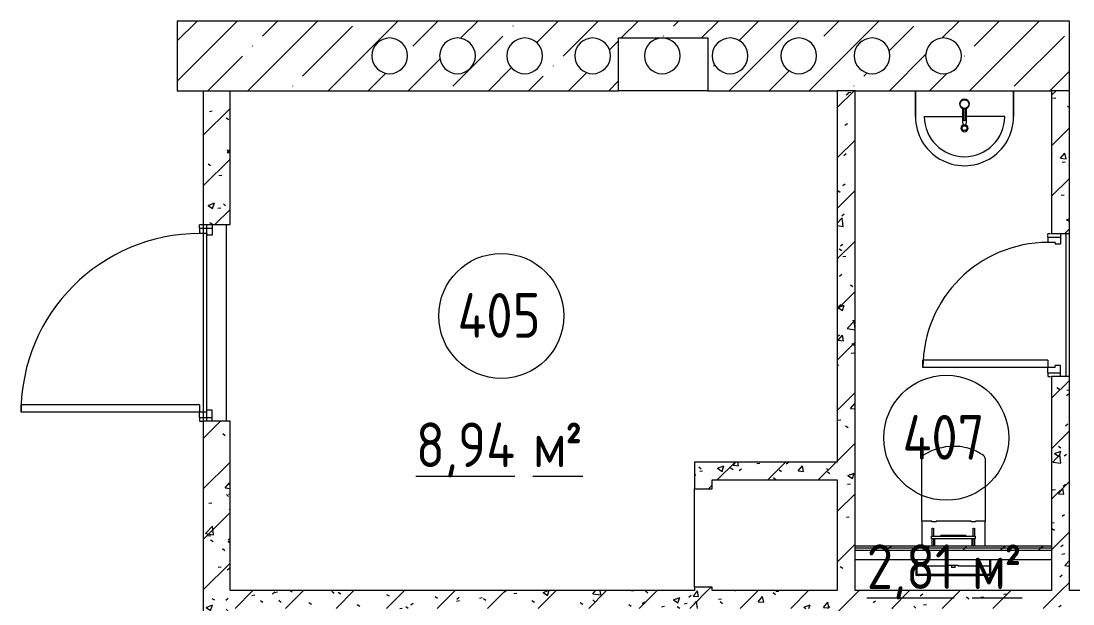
# Model space of a CAD drawing. Header units: millimetres. Extents: x -515342 to 330399, y -224905 to 507333.
# Drawn here: x -369527 to -363637, y 379165 to 382429 of the extents above; entities that cross this region are included whole.
import ezdxf

# ---------------------------------------------------------------- set-up
doc = ezdxf.new("R2010")
doc.units = ezdxf.units.MM
doc.linetypes.add('ASVP_Невидимые', pattern=[5, 3, -2])
for name, color, linetype, lineweight in [('Двери', 7, 'Continuous', 0), ('Марки помещений', 7, 'Continuous', 0), ('Обобщенные модели', 7, 'Continuous', 0), ('Перекрытие', 7, 'Continuous', 0), ('Сантехника', 7, 'Continuous', 0), ('Стены внутренние', 7, 'Continuous', 0), ('Стены несущие', 7, 'Continuous', 0), ('Стены отделка', 7, 'Continuous', 0), ('Стены перегородки', 7, 'Continuous', 0), ('Стены штриховка', 7, 'Continuous', 0)]:
    doc.layers.add(name, color=color, linetype=linetype, lineweight=lineweight)
doc.styles.add('GOST Common_1', font='', dxfattribs={"width": 0.9, "height": 250})
doc.styles.add('GOST Common_2', font='', dxfattribs={"width": 0.9, "height": 250})
doc.styles.get('GOST Common_1').set_extended_font_data('GOST Common')
doc.styles.get('GOST Common_2').set_extended_font_data('GOST Common')
pattern_1 = [(45, (-374461.89, 375834.49), (-141.4214, 141.4214), [])]
pattern_2 = [(50, (-374461.9, 375834.5), (364.368, -31.878), [38.1, -419.1]), (355, (-374461.9, 375834.5), (-70.486, 382.113), [30.48, -335.28]), (100.451, (-374431.53, 375831.83), (293.885, 350.233), [32.38, -356.18]), (46.184, (-374461.9, 375936.1), (542.158, -84.086), [57.15, -628.65]), (96.636, (-374416.7, 375929.1), (474.805, 494.855), [48.57, -534.27]), (351.184, (-374461.9, 375936.1), (474.81, 494.85), [45.72, -502.92]), (21, (-374411.1, 375910.7), (303.2285, -204.5305), [38.1, -419.1]), (326, (-374411.1, 375910.7), (123.604, 368.376), [30.48, -335.28]), (71.451, (-374385.82, 375893.64), (426.834, 163.843), [32.38, -356.18]), (37.5, (-374461.89, 375834.49), (6.1766, 169.1102), [16.764, -314.452, 16.764, -323.596, -336.55]), (37.5, (-374461.89, 375834.49), (6.1766, 169.1102), [-671.576, 16.764, -319.786]), (7.5, (-374461.89, 375834.49), (133.6389, 200.3615), [16.764, -177.292, 16.764, -306.832, -128.27]), (7.5, (-374461.89, 375834.49), (133.6389, 200.3615), [-517.652, 16.764, -111.506]), (327.5, (-374575.17, 375834.49), (271.1818, -11.4584), [16.764, -110.236, 16.764, -379.476, -525.78]), (327.5, (-374575.17, 375834.49), (271.1818, -11.4584), [-523.24, 16.764, -509.016]), (317.5, (-374625.97, 375834.5), (296.2585, 50.853), [16.764, -148.336, 16.764, -246.38, -373.38]), (317.5, (-374625.97, 375834.5), (296.2585, 50.853), [-428.244, 16.764, -356.616])]
pattern_3 = [(45, (-374461.89, 375834.49), (-106.066, 106.066), [])]

# ---------------------------------------------------------------- blocks, each defined once
blk = doc.blocks.new('Дверь_Деревянная_1 полотно - АР_Дверь_Санузел_700х2000h_полотно__Г_Л-9382755-О_АР_П_4__10_050_План 4 этажа')
at = {"layer": 'Двери', "linetype": 'ASVP_Невидимые', "lineweight": 18}
for p, q in [((-400, 0), (-380, 0)), ((-400, -70), (-400, -50)), ((400, 0), (380, 0)), ((400, -70), (400, -50)), ((-380, -70), (-400, -70)), ((380, -70), (400, -70))]:
    blk.add_line(p, q, dxfattribs=at)
at = {"layer": 'Двери', "lineweight": 18}
for p, q in [((-380, 0), (-340, 0)), ((-380, -70), (-380, 0)), ((-350, -30), (-350, -70)), ((-350, -30), (-340, -30)), ((-340, 0), (-340, -30)), ((340, 0), (340, -30)), ((380, 0), (340, 0)), ((350, -30), (340, -30)), ((350, -30), (350, -70)), ((380, -70), (380, 0)), ((-380, -70), (-350, -70)), ((310, -70), (350, -70)), ((310, -70), (310, -770)), ((380, -70), (350, -70)), ((350, -70), (350, -770)), ((350, -770), (310, -770))]:
    blk.add_line(p, q, dxfattribs=at)
blk.add_arc((350, -70), 700, 180, 270, dxfattribs=at)
blk = doc.blocks.new('Дверь_Деревянная_1 полотно - АР_Дверь_Межкомнатная_1000х2000h_полотно__Г_Л-10560737-О_АР_П_4__10_050_План 4 этажа')
at = {"layer": 'Двери', "linetype": 'ASVP_Невидимые', "lineweight": 18}
for p, q in [((-550, -25), (-530, -25)), ((550, -25), (530, -25)), ((-550, -95), (-550, -75)), ((-530, -95), (-550, -95)), ((530, -95), (550, -95)), ((550, -95), (550, -75))]:
    blk.add_line(p, q, dxfattribs=at)
at = {"layer": 'Двери', "lineweight": 18}
for p, q in [((-530, -25), (-490, -25)), ((-530, -95), (-530, -25)), ((-500, -55), (-500, -95)), ((-500, -55), (-490, -55)), ((-490, -25), (-490, -55)), ((490, -25), (490, -55)), ((530, -25), (490, -25)), ((500, -55), (490, -55)), ((500, -55), (500, -95)), ((530, -95), (530, -25)), ((-530, -95), (-500, -95)), ((460, -95), (500, -95)), ((460, -95), (460, -1095)), ((530, -95), (500, -95)), ((500, -95), (500, -1095)), ((500, -1095), (460, -1095))]:
    blk.add_line(p, q, dxfattribs=at)
blk.add_arc((500, -95), 1000, 180, 270, dxfattribs=at)
blk = doc.blocks.new('2D_Раковина - АР_Сантехнические приборы_Раковина 550х420-8918510-О_АР_П_4__10_050_План 4 этажа')
at = {"layer": 'Сантехника'}
for p, q in [((-119.1, 295.6), (-119.1, 376.9)), ((-115.1, 361), (-115.1, 294.6)), ((-103.1, 361), (-115.1, 361)), ((-103.1, 294.6), (-103.1, 361)), ((-99.1, 376.9), (-99.1, 295.6)), ((-384.1, 340), (-384.1, 195)), ((-384.1, 195), (-384.1, 340)), ((-334.1, 340), (-119.1, 340)), ((115.9, 340), (-99.1, 340)), ((165.9, 195), (165.9, 340)), ((165.9, 340), (165.9, 195))]:
    blk.add_line(p, q, dxfattribs=at)
for centre, radius in [((-109.1, 405), 13.3), ((-109.1, 270), 24.5)]:
    blk.add_circle(centre, radius, dxfattribs=at)
for centre, radius, start, end in [((-109.1, 340), 275, 360, 180), ((-109.1, 340), 275, 360, 180), ((-109.1, 340), 225, 0, 180), ((-109.1, 405), 20, 284.14377, 255.85623), ((-109.1, 376.9), 10, 0, 180), ((-109.1, 270), 27.5, 102.60426, 77.39774), ((-109.1, 270), 25.3, 76.29328, 103.7089)]:
    blk.add_arc(centre, radius, start, end, dxfattribs=at)
blk = doc.blocks.new('ВК_01_Инсталляция с унитазом Geberit - 400_74_Geberit_Duofix_H112_Sigma_12_cm_ready_for_support_handles-V113-О_АР_П_4__10_050_План 4 этажа')
at = {"layer": 'Обобщенные модели'}
for p, q in [((-178.4, -3.7), (-178.4, -136.8)), ((176, -138), (176, -3.9)), ((-180.8, -139.6), (-180.8, -486.2)), ((-178.2, -140.3), (-180.8, -142.9)), ((-175.1, -139.6), (-123.3, -139.6)), ((-123.3, -135.7), (-99.2, -135.7)), ((-123.3, -139.6), (-123.3, -135.7)), ((-99.2, -135.7), (-99.2, -139.7)), ((-99.2, -139.7), (96.6, -139.7)), ((96.6, -139.7), (96.7, -135.7)), ((96.7, -135.7), (120.7, -135.7)), ((120.7, -135.7), (120.7, -139.6)), ((120.7, -139.6), (172.1, -139.6)), ((177.5, -483.4), (177.5, -144.5))]:
    blk.add_line(p, q, dxfattribs=at)
for centre, radius, start, end in [((-173.9, -4.6), 4.61, 99.72927, 169.66375), ((171.3, -4.7), 4.78, 9.34013, 67.55329), ((-174.9, -142.1), 6.37, 123.76358, 156.65347), ((-175.3, -145.6), 6.04, 88.69892, 119.30108), ((172.1, -147.1), 7.56, 47.42674, 90), ((162.6, -144.5), 14.9, 360, 25.62663), ((-153.9, -480.3), 27.5, 192.35623, 214.29105), ((-158.2, -491.4), 18.9, 193.59022, 235.70951), ((-2.4, -262.9), 295.5, 235.70951, 250.29049), ((-4.8, -234.1), 324.1, 270.85458, 301.68151), ((-1.6, -260.9), 299.9, 303.84851, 304.27296), ((157.8, -494.9), 16.7, 304.27296, 5.15223), ((159.4, -483.4), 18.1, 326.25805, 360), ((-2.4, -262.9), 295.5, 250.29049, 261.14542), ((-4.2, -274.7), 283.5, 261.14542, 270.85458)]:
    blk.add_arc(centre, radius, start, end, dxfattribs=at)
at = {"layer": 'Сантехника', "lineweight": 18}
for p, q in [((-208, 165), (-197.5, 165)), ((-208, 75), (-208, 165)), ((-201.8, 112), (-201.8, 159)), ((-201.8, 159), (201.8, 159)), ((-197.5, 165), (-192.5, 165)), ((-191.9, 165), (-194.2, 165)), ((-192.5, 165), (-192.5, 159)), ((-192.5, 165), (-189.2, 165)), ((-189.2, 165), (-149.2, 165)), ((149.2, 165), (-149.2, 165)), ((-10.5, 119.5), (-10.5, 107)), ((-10.5, 119.5), (10.5, 119.5)), ((-10.1, 119.5), (-10.5, 119.5)), ((10.5, 119.5), (10.1, 119.5)), ((10.5, 107), (10.5, 119.5)), ((149.2, 165), (189.2, 165)), ((189.2, 165), (192.5, 165)), ((194.2, 165), (191.9, 165)), ((192.5, 159), (192.5, 165)), ((192.5, 165), (197.5, 165)), ((197.5, 165), (208, 165)), ((201.8, 159), (201.8, 112)), ((208, 165), (208, 75)), ((-201.8, 75), (-201.8, 112)), ((-201.8, 112), (-26.5, 112)), ((-26.5, 107), (-26.5, 112)), ((26.5, 107), (-26.5, 107)), ((26.5, 112), (201.8, 112)), ((26.5, 112), (26.5, 107)), ((201.8, 112), (201.8, 75)), ((-123, -41), (123, -41)), ((-123, -56), (-123, -41)), ((123, -56), (-123, -56)), ((-120, 0), (-120, -41)), ((-120, -56), (-120, -100)), ((-110, -41), (-110, 0)), ((-110, -100), (-110, -56)), ((-106, 0), (-106, -41)), ((-70.3, -58.7), (-70.3, -56)), ((70.2, -56), (70.2, -58.7)), ((106, -41), (106, 0)), ((110, 0), (110, -41)), ((110, -56), (110, -100)), ((120, -41), (120, 0)), ((120, -100), (120, -56)), ((123, -41), (123, -56)), ((-112.5, -100), (-117.5, -100)), ((-70.3, -59), (70.2, -59)), ((117.5, -100), (112.5, -100))]:
    blk.add_line(p, q, dxfattribs=at)
blk = doc.blocks.new('ASVP_Марка_Помещение_ДваЗначения - Номер Площадь-685795-О_АР_П_4__10_050_План 4 этажа')
at = {"layer": 'Марки помещений'}
blk.add_circle((0, 0), 3.5, dxfattribs=at)

msp = doc.modelspace()

# ---------------------------------------------------------------- hatches: boundary and pattern name
at = {"layer": 'Стены внутренние'}
h = msp.add_hatch(dxfattribs=at)
h.set_pattern_fill('FP_1', color=256, style=0, pattern_type=2)
h.set_pattern_definition([(45, (-374461.9, 375834.5), (-224.5064, 224.5064), []), (45, (-374237.38, 375834.5), (-224.506, 224.506), [396.875, -79.375, 3.353, -76.022])])
h.paths.add_polyline_path([(-363756.8897, 382039.4886), (-363656.8897, 382039.4886), (-363656.8897, 382429.4886), (-368651.8897, 382429.4886), (-368651.8897, 382039.4886), (-366181.8897, 382039.4886), (-366181.8897, 382334.4886), (-365681.8897, 382334.4886), (-365681.8897, 382039.4886), (-363808.6341, 382039.4886)])
h.paths.add_polyline_path([(-367065.6566, 382136.0078), (-367100.3862, 382136.0078), (-367133.0214, 382147.886), (-367159.6258, 382170.2098), (-367176.9907, 382200.2865), (-367183.0214, 382234.4886), (-367176.9907, 382268.6906), (-367159.6258, 382298.7673), (-367133.0214, 382321.0911), (-367100.3862, 382332.9693), (-367065.6566, 382332.9693), (-367033.0214, 382321.0911), (-367006.4169, 382298.7673), (-366989.0521, 382268.6906), (-366983.0214, 382234.4886), (-366989.0521, 382200.2865), (-367006.4169, 382170.2098), (-367033.0214, 382147.886)])
h.paths.add_polyline_path([(-364779.2545, 382136.0078), (-364811.8897, 382147.886), (-364838.4942, 382170.2098), (-364855.859, 382200.2865), (-364861.8897, 382234.4886), (-364855.859, 382268.6906), (-364838.4942, 382298.7673), (-364811.8897, 382321.0911), (-364779.2545, 382332.9693), (-364744.5249, 382332.9693), (-364711.8897, 382321.0911), (-364685.2853, 382298.7673), (-364667.9205, 382268.6906), (-364661.8897, 382234.4886), (-364667.9205, 382200.2865), (-364685.2853, 382170.2098), (-364711.8897, 382147.886), (-364744.5249, 382136.0078)])
h.paths.add_polyline_path([(-367480.3862, 382136.0078), (-367513.0214, 382147.886), (-367539.6258, 382170.2098), (-367556.9907, 382200.2865), (-367563.0214, 382234.4886), (-367556.9907, 382268.6906), (-367539.6258, 382298.7673), (-367513.0214, 382321.0911), (-367480.3862, 382332.9693), (-367445.6566, 382332.9693), (-367413.0214, 382321.0911), (-367384.9232, 382296.18), (-367369.0521, 382268.6906), (-367363.0214, 382234.4886), (-367369.0521, 382200.2865), (-367386.4169, 382170.2098), (-367413.0214, 382147.886), (-367445.6566, 382136.0078)])
h.paths.add_polyline_path([(-365189.5009, 382136.0078), (-365222.1361, 382147.886), (-365248.7405, 382170.2098), (-365266.1053, 382200.2865), (-365272.1361, 382234.4886), (-365266.1053, 382268.6906), (-365248.7405, 382298.7673), (-365222.1361, 382321.0911), (-365189.5009, 382332.9693), (-365154.7712, 382332.9693), (-365122.1361, 382321.0911), (-365095.5316, 382298.7673), (-365078.1668, 382268.6906), (-365072.1361, 382234.4886), (-365078.1668, 382200.2865), (-365095.5316, 382170.2098), (-365122.1361, 382147.886), (-365154.7712, 382136.0078)])
h.paths.add_polyline_path([(-366689.0308, 382136.0078), (-366723.7604, 382136.0078), (-366756.3956, 382147.886), (-366783.0001, 382170.2098), (-366800.3649, 382200.2865), (-366806.3956, 382234.4886), (-366800.3649, 382268.6906), (-366783.0001, 382298.7673), (-366756.3956, 382321.0911), (-366723.7604, 382332.9693), (-366689.0308, 382332.9693), (-366656.3956, 382321.0911), (-366629.7912, 382298.7673), (-366612.4263, 382268.6906), (-366606.3956, 382234.4886), (-366612.4263, 382200.2865), (-366629.7912, 382170.2098), (-366656.3956, 382147.886)])
h.paths.add_polyline_path([(-365539.5249, 382136.0078), (-365574.2545, 382136.0078), (-365606.8897, 382147.886), (-365633.4942, 382170.2098), (-365650.859, 382200.2865), (-365656.8897, 382234.4886), (-365650.859, 382268.6906), (-365633.4942, 382298.7673), (-365606.8897, 382321.0911), (-365574.2545, 382332.9693), (-365539.5249, 382332.9693), (-365506.8897, 382321.0911), (-365480.2853, 382298.7673), (-365462.9205, 382268.6906), (-365456.8897, 382234.4886), (-365462.9205, 382200.2865), (-365480.2853, 382170.2098), (-365506.8897, 382147.886)])
h.paths.add_polyline_path([(-364379.2545, 382136.0078), (-364411.8897, 382147.886), (-364438.4942, 382170.2098), (-364455.859, 382200.2865), (-364461.8897, 382234.4886), (-364455.859, 382268.6906), (-364438.4942, 382298.7673), (-364411.8897, 382321.0911), (-364379.2545, 382332.9693), (-364344.5249, 382332.9693), (-364311.8897, 382321.0911), (-364285.2853, 382298.7673), (-364267.9205, 382268.6906), (-364261.8897, 382234.4886), (-364267.9205, 382200.2865), (-364285.2853, 382170.2098), (-364311.8897, 382147.886), (-364344.5249, 382136.0078)])
h.paths.add_polyline_path([(-366309.0308, 382136.0078), (-366343.7604, 382136.0078), (-366376.3956, 382147.886), (-366403.0001, 382170.2098), (-366420.3649, 382200.2865), (-366426.3956, 382234.4886), (-366420.3649, 382268.6906), (-366403.0001, 382298.7673), (-366376.3956, 382321.0911), (-366343.7604, 382332.9693), (-366309.0308, 382332.9693), (-366276.3956, 382321.0911), (-366249.7912, 382298.7673), (-366232.4263, 382268.6906), (-366226.3956, 382234.4886), (-366232.4263, 382200.2865), (-366249.7912, 382170.2098), (-366276.3956, 382147.886)])
h = msp.add_hatch(dxfattribs=at)
h.set_pattern_fill('FP_3', color=256, style=0, pattern_type=2)
h.set_pattern_definition(pattern_1)
h.paths.add_polyline_path([(-368356.8897, 376034.4886), (-368356.8897, 377689.4886), (-368506.8897, 377689.4886), (-368506.8897, 376034.4886)])
h.paths.add_polyline_path([(-368356.8897, 378689.4886), (-368356.8897, 380189.4886), (-368506.8897, 380189.4886), (-368506.8897, 378689.4886)])
h.paths.add_polyline_path([(-368356.8897, 381289.4886), (-368356.8897, 382039.4886), (-368506.8897, 382039.4886), (-368506.8897, 381289.4886)])
h = msp.add_hatch(dxfattribs=at)
h.set_pattern_fill('FP_4', color=256, style=0, pattern_type=2)
h.set_pattern_definition(pattern_2)
h.paths.add_polyline_path([(-368356.8897, 376034.4886), (-368356.8897, 377689.4886), (-368506.8897, 377689.4886), (-368506.8897, 376034.4886)])
h.paths.add_polyline_path([(-368356.8897, 378689.4886), (-368356.8897, 380189.4886), (-368506.8897, 380189.4886), (-368506.8897, 378689.4886)])
h.paths.add_polyline_path([(-368356.8897, 381289.4886), (-368356.8897, 382039.4886), (-368506.8897, 382039.4886), (-368506.8897, 381289.4886)])
h = msp.add_hatch(dxfattribs=at)
h.set_pattern_fill('FP_3', color=256, style=0, pattern_type=2)
h.set_pattern_definition(pattern_1)
h.paths.add_polyline_path([(-364856.8897, 376034.4886), (-364856.8897, 379139.4886), (-364956.8897, 379139.4886), (-364956.8897, 376034.4886)])
h.paths.add_polyline_path([(-364956.8897, 379239.4886), (-364856.8897, 379239.4886), (-364856.8897, 382039.4886), (-364956.8897, 382039.4886), (-364956.8897, 379499.0383)])
h = msp.add_hatch(dxfattribs=at)
h.set_pattern_fill('FP_4', color=256, style=0, pattern_type=2)
h.set_pattern_definition(pattern_2)
h.paths.add_polyline_path([(-364856.8897, 376034.4886), (-364856.8897, 379139.4886), (-364956.8897, 379139.4886), (-364956.8897, 376034.4886)])
h.paths.add_polyline_path([(-364956.8897, 379239.4886), (-364856.8897, 379239.4886), (-364856.8897, 382039.4886), (-364956.8897, 382039.4886), (-364956.8897, 379499.0383)])
h = msp.add_hatch(dxfattribs=at)
h.set_pattern_fill('FP_3', color=256, style=0, pattern_type=2)
h.set_pattern_definition(pattern_1)
h.paths.add_polyline_path([(-363756.8897, 379239.4886), (-363656.8897, 379239.4886), (-363656.8897, 380439.4886), (-363756.8897, 380439.4886), (-363756.8897, 379414.4886)])
h.paths.add_polyline_path([(-363756.8897, 381239.4886), (-363656.8897, 381239.4886), (-363656.8897, 382039.4886), (-363756.8897, 382039.4886), (-363756.8897, 381642.978)])
h = msp.add_hatch(dxfattribs=at)
h.set_pattern_fill('FP_4', color=256, style=0, pattern_type=2)
h.set_pattern_definition(pattern_2)
h.paths.add_polyline_path([(-363756.8897, 379239.4886), (-363656.8897, 379239.4886), (-363656.8897, 380439.4886), (-363756.8897, 380439.4886), (-363756.8897, 379414.4886)])
h.paths.add_polyline_path([(-363756.8897, 381239.4886), (-363656.8897, 381239.4886), (-363656.8897, 382039.4886), (-363756.8897, 382039.4886), (-363756.8897, 381642.978)])
h = msp.add_hatch(dxfattribs=at)
h.set_pattern_fill('FP_3', color=256, style=0, pattern_type=2)
h.set_pattern_definition(pattern_1)
h.paths.add_polyline_path([(-365656.8897, 379239.4886), (-365656.8897, 379259.4886), (-365756.8897, 379259.4886), (-365756.8897, 379239.4886)])
h.paths.add_polyline_path([(-365756.8897, 379809.4886), (-365656.8897, 379809.4886), (-365656.8897, 379959.4886), (-365756.8897, 379959.4886)])
h = msp.add_hatch(dxfattribs=at)
h.set_pattern_fill('FP_4', color=256, style=0, pattern_type=2)
h.set_pattern_definition(pattern_2)
h.paths.add_polyline_path([(-365656.8897, 379239.4886), (-365656.8897, 379259.4886), (-365756.8897, 379259.4886), (-365756.8897, 379239.4886)])
h.paths.add_polyline_path([(-365756.8897, 379809.4886), (-365656.8897, 379809.4886), (-365656.8897, 379959.4886), (-365756.8897, 379959.4886)])
h = msp.add_hatch(dxfattribs=at)
h.set_pattern_fill('FP_3', color=256, style=0, pattern_type=2)
h.set_pattern_definition(pattern_1)
h.paths.add_polyline_path([(-365656.8897, 379859.4886), (-364956.8897, 379859.4886), (-364956.8897, 379959.4886), (-365656.8897, 379959.4886)])
h = msp.add_hatch(dxfattribs=at)
h.set_pattern_fill('FP_4', color=256, style=0, pattern_type=2)
h.set_pattern_definition(pattern_2)
h.paths.add_polyline_path([(-365656.8897, 379859.4886), (-364956.8897, 379859.4886), (-364956.8897, 379959.4886), (-365656.8897, 379959.4886)])
h = msp.add_hatch(dxfattribs=at)
h.set_pattern_fill('FP_6', color=256, style=0, pattern_type=2)
h.set_pattern_definition(pattern_3)
h.paths.add_polyline_path([(-364319.5325, 379476.9886), (-363756.8897, 379476.9886), (-363756.8897, 379489.4886), (-364856.8897, 379489.4886), (-364856.8897, 379476.9886), (-364447.2571, 379476.9886)])
h = msp.add_hatch(dxfattribs=at)
h.set_pattern_fill('FP_6', color=256, style=0, pattern_type=2)
h.set_pattern_definition(pattern_3)
h.paths.add_polyline_path([(-364064.0833, 379464.4886), (-363756.8897, 379464.4886), (-363756.8897, 379476.9886), (-364856.8897, 379476.9886), (-364856.8897, 379464.4886), (-364191.8079, 379464.4886)])
h = msp.add_hatch(dxfattribs=at)
h.set_pattern_fill('FP_3', color=256, style=0, pattern_type=2)
h.set_pattern_definition(pattern_1)
h.paths.add_polyline_path([(-365756.8897, 379139.4886), (-365756.8897, 379239.4886), (-368356.8897, 379239.4886), (-368356.8897, 379139.4886), (-367384.9232, 379139.4886)])
h = msp.add_hatch(dxfattribs=at)
h.set_pattern_fill('FP_4', color=256, style=0, pattern_type=2)
h.set_pattern_definition(pattern_2)
h.paths.add_polyline_path([(-365756.8897, 379139.4886), (-365756.8897, 379239.4886), (-368356.8897, 379239.4886), (-368356.8897, 379139.4886), (-367384.9232, 379139.4886)])
h = msp.add_hatch(dxfattribs=at)
h.set_pattern_fill('FP_3', color=256, style=0, pattern_type=2)
h.set_pattern_definition(pattern_1)
h.paths.add_polyline_path([(-365756.8897, 379139.4886), (-363506.8897, 379139.4886), (-363506.8897, 379239.4886), (-365756.8897, 379239.4886)])
h.paths.add_polyline_path([(-362256.8897, 379139.4886), (-362256.8897, 379239.4886), (-362406.8897, 379239.4886), (-362406.8897, 379139.4886), (-362275.9388, 379139.4886)])
h = msp.add_hatch(dxfattribs=at)
h.set_pattern_fill('FP_4', color=256, style=0, pattern_type=2)
h.set_pattern_definition(pattern_2)
h.paths.add_polyline_path([(-365756.8897, 379139.4886), (-363506.8897, 379139.4886), (-363506.8897, 379239.4886), (-365756.8897, 379239.4886)])
h.paths.add_polyline_path([(-362256.8897, 379139.4886), (-362256.8897, 379239.4886), (-362406.8897, 379239.4886), (-362406.8897, 379139.4886), (-362275.9388, 379139.4886)])

# ---------------------------------------------------------------- linework, layer by layer
at = {"layer": 'Перекрытие'}
for p, q in [((-368506.8897, 381289.4886), (-368506.8897, 380189.4886)), ((-368486.8897, 380189.4886), (-368486.8897, 381289.4886)), ((-368376.8897, 380189.4886), (-368376.8897, 381289.4886)), ((-363676.8897, 381239.4886), (-363676.8897, 380439.4886)), ((-363656.8897, 380439.4886), (-363656.8897, 381239.4886)), ((-365756.8897, 379259.4886), (-365756.8897, 379809.4886))]:
    msp.add_line(p, q, dxfattribs=at)
at = {"layer": 'Стены внутренние'}
msp.add_line((-365681.8897, 382039.4886), (-366181.8897, 382039.4886), dxfattribs=at)
for start, end in [(90, 180), (0, 90), (180, 0)]:
    msp.add_arc((-365936.8897, 382234.4886), 100, start, end, dxfattribs=at)
at = {"layer": 'Стены несущие'}
for p, q in [((-363656.8897, 382429.4886), (-368651.8897, 382429.4886)), ((-368651.8897, 382429.4886), (-368651.8897, 382039.4886)), ((-363656.8897, 382039.4886), (-363656.8897, 382429.4886)), ((-366181.8897, 382039.4886), (-366181.8897, 382334.4886)), ((-366181.8897, 382334.4886), (-365681.8897, 382334.4886)), ((-365681.8897, 382334.4886), (-365681.8897, 382039.4886)), ((-368651.8897, 382039.4886), (-366181.8897, 382039.4886)), ((-365681.8897, 382039.4886), (-364956.8897, 382039.4886)), ((-364856.8897, 382039.4886), (-363756.8897, 382039.4886))]:
    msp.add_line(p, q, dxfattribs=at)
for centre, start, end in [((-367463.0214, 382234.4886), 0, 180), ((-367083.0214, 382234.4886), 0, 180), ((-366706.3956, 382234.4886), 0, 180), ((-366326.3956, 382234.4886), 0, 180), ((-365556.8897, 382234.4886), 0, 180), ((-365172.1361, 382234.4886), 0, 180), ((-364761.8897, 382234.4886), 0, 180), ((-364361.8897, 382234.4886), 0, 180), ((-367463.0214, 382234.4886), 180, 0), ((-367083.0214, 382234.4886), 180, 0), ((-366706.3956, 382234.4886), 180, 0), ((-366326.3956, 382234.4886), 180, 0), ((-365556.8897, 382234.4886), 180, 0), ((-365172.1361, 382234.4886), 180, 0), ((-364761.8897, 382234.4886), 180, 0), ((-364361.8897, 382234.4886), 180, 0)]:
    msp.add_arc(centre, 100, start, end, dxfattribs=at)
at = {"layer": 'Стены отделка'}
for p, q in [((-363756.8897, 379489.4886), (-364856.8897, 379489.4886)), ((-364856.8897, 379414.4886), (-363756.8897, 379414.4886))]:
    msp.add_line(p, q, dxfattribs=at)
at = {"layer": 'Стены перегородки'}
for p, q in [((-368506.8897, 382039.4886), (-368506.8897, 381289.4886)), ((-368356.8897, 381289.4886), (-368356.8897, 382039.4886)), ((-364956.8897, 382039.4886), (-364956.8897, 379959.4886)), ((-364856.8897, 379239.4886), (-364856.8897, 382039.4886)), ((-363756.8897, 382039.4886), (-363756.8897, 381239.4886)), ((-363656.8897, 381239.4886), (-363656.8897, 382039.4886)), ((-368506.8897, 381289.4886), (-368356.8897, 381289.4886)), ((-363756.8897, 381239.4886), (-363656.8897, 381239.4886)), ((-363756.8897, 380439.4886), (-363756.8897, 379239.4886)), ((-363656.8897, 380439.4886), (-363756.8897, 380439.4886)), ((-363656.8897, 379239.4886), (-363656.8897, 380439.4886)), ((-368506.8897, 380189.4886), (-368506.8897, 378689.4886)), ((-368356.8897, 380189.4886), (-368506.8897, 380189.4886)), ((-368356.8897, 379239.4886), (-368356.8897, 380189.4886)), ((-365756.8897, 379959.4886), (-365756.8897, 379809.4886)), ((-364956.8897, 379959.4886), (-365756.8897, 379959.4886)), ((-365656.8897, 379809.4886), (-365656.8897, 379859.4886)), ((-365656.8897, 379859.4886), (-364956.8897, 379859.4886)), ((-364956.8897, 379859.4886), (-364956.8897, 379239.4886)), ((-365756.8897, 379809.4886), (-365656.8897, 379809.4886)), ((-365656.8897, 379259.4886), (-365756.8897, 379259.4886)), ((-365756.8897, 379259.4886), (-365756.8897, 379239.4886)), ((-365656.8897, 379239.4886), (-365656.8897, 379259.4886)), ((-365756.8897, 379239.4886), (-368356.8897, 379239.4886)), ((-364956.8897, 379239.4886), (-365656.8897, 379239.4886)), ((-363756.8897, 379239.4886), (-364856.8897, 379239.4886)), ((-363506.8897, 379239.4886), (-363656.8897, 379239.4886))]:
    msp.add_line(p, q, dxfattribs=at)
at = {"layer": 'Стены штриховка'}
for p, q in [((-364856.8897, 382039.4886), (-364956.8897, 382039.4886)), ((-363656.8897, 382039.4886), (-363756.8897, 382039.4886)), ((-363756.8897, 379476.9886), (-364856.8897, 379476.9886)), ((-363756.8897, 379464.4886), (-364856.8897, 379464.4886))]:
    msp.add_line(p, q, dxfattribs=at)

# ---------------------------------------------------------------- block references
at = {"layer": 'Двери'}
for name, p, rotation in [('Дверь_Деревянная_1 полотно - АР_Дверь_Межкомнатная_1000х2000h_полотно__Г_Л-10560737-О_АР_П_4__10_050_План 4 этажа', (-368431.8897, 380739.4886), 270.0000000000002), ('Дверь_Деревянная_1 полотно - АР_Дверь_Санузел_700х2000h_полотно__Г_Л-9382755-О_АР_П_4__10_050_План 4 этажа', (-363706.8897, 380839.4886), 270)]:
    msp.add_blockref(name, p, dxfattribs=dict(at, rotation=rotation))
at = {"layer": 'Марки помещений', "xscale": 99.99999999999993, "yscale": 99.99999999999993, "zscale": 99.99999999999993}
for p in [(-366837.972, 380778.1742), (-364346.2915, 380095.4701)]:
    msp.add_blockref('ASVP_Марка_Помещение_ДваЗначения - Номер Площадь-685795-О_АР_П_4__10_050_План 4 этажа', p, dxfattribs=at)
at = {"layer": 'Сантехника', "rotation": 180}
for name, p in [('2D_Раковина - АР_Сантехнические приборы_Раковина 550х420-8918510-О_АР_П_4__10_050_План 4 этажа', (-364353.5126, 382234.4886)), ('ВК_01_Инсталляция с унитазом Geberit - 400_74_Geberit_Duofix_H112_Sigma_12_cm_ready_for_support_handles-V113-О_АР_П_4__10_050_План 4 этажа', (-364306.8897, 379489.4886))]:
    msp.add_blockref(name, p, dxfattribs=at)

# ---------------------------------------------------------------- texts
at = {"layer": 'Марки помещений', "char_height": 250, "attachment_point": 1}
for s, insert, width, style in [('405', (-367082.7792, 380905.8993), 606.07575, 'GOST Common_1'), ('407', (-364591.0988, 380223.1952), 606.07575, 'GOST Common_1'), ('\\L8,94 ', (-367315.8654, 380181.3688), 793.670625, 'GOST Common_1'), ('\\L\\fGOST Common|b0|i0|c238|p34|;\\W.9;\\L²', (-366482.4279, 380181.3688), 165.949312, 'GOST Common_2'), ('\\L\\fGOST Common|b0|i0|c204|p34|;\\W.9;\\Lм', (-366661.0217, 380181.3688), 216.455625, 'GOST Common_1'), ('\\L2,81 ', (-364791.335, 379498.6647), 714.303562, 'GOST Common_1'), ('\\L\\fGOST Common|b0|i0|c238|p34|;\\W.9;\\L²', (-364023.3818, 379498.6647), 165.949312, 'GOST Common_2'), ('\\L\\fGOST Common|b0|i0|c204|p34|;\\W.9;\\Lм', (-364201.9756, 379498.6647), 216.455625, 'GOST Common_1')]:
    msp.add_mtext(s, dxfattribs=dict(at, insert=insert, width=width, style=style))

doc.saveas('drawing.dxf')
